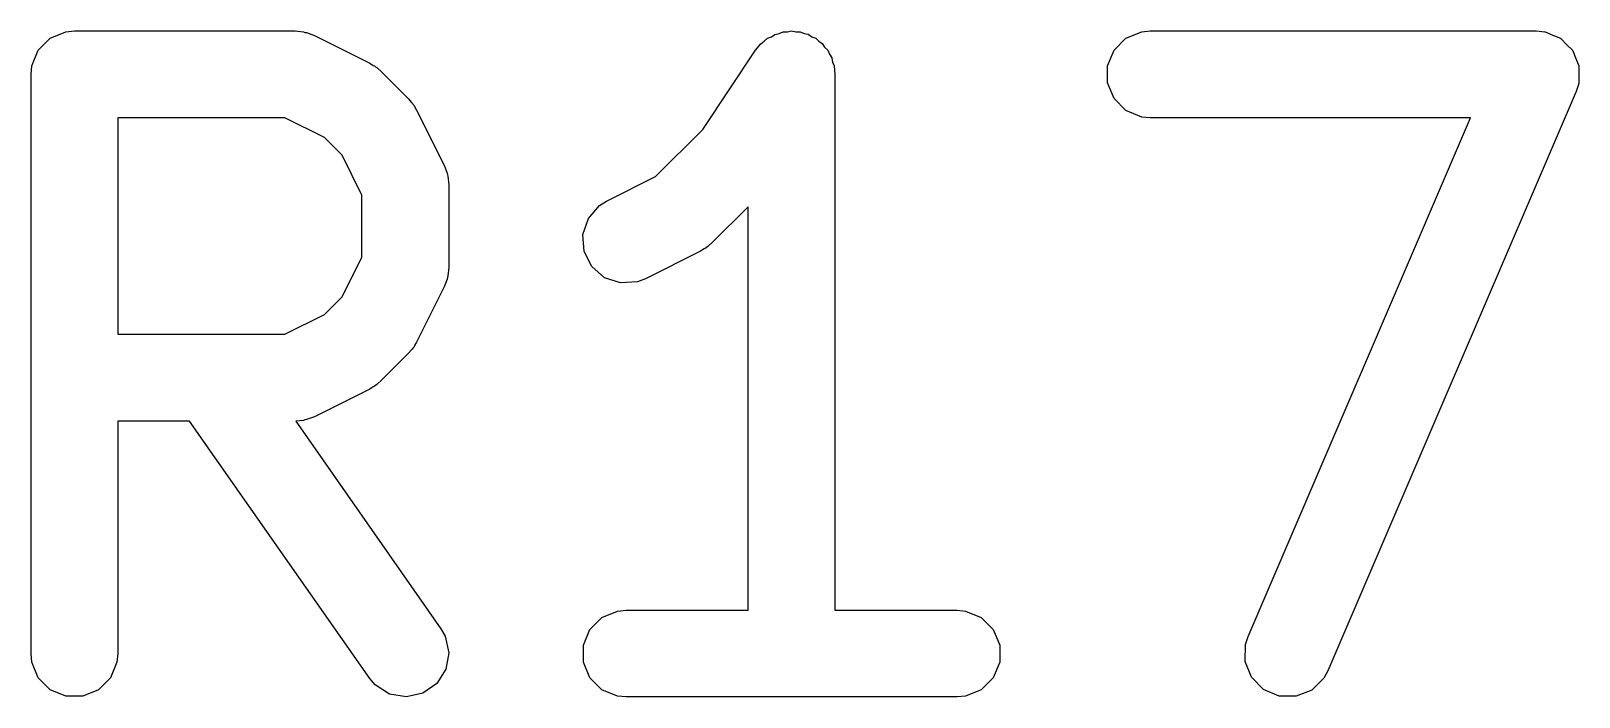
# Model space of a CAD drawing. Extents: x 2.05 to 8.87, y -5.84 to -2.88.
# Drawn here: x 6.4827 to 6.5879, y -4.9342 to -4.889 of the extents above; entities that cross this region are included whole.
import ezdxf

# ---------------------------------------------------------------- set-up
doc = ezdxf.new("R2010")
doc.units = 0
doc.header["$MEASUREMENT"] = 0
doc.layers.add('BLACK', color=7, linetype='CONTINUOUS')

msp = doc.modelspace()

# ---------------------------------------------------------------- linework, layer by layer
at = {"layer": 'BLACK', "linetype": 'CONTINUOUS'}
for p, q in [((6.4832, -4.89028), (6.48402, -4.88947)), ((6.48402, -4.88947), (6.48508, -4.88903)), ((6.48508, -4.88903), (6.48566, -4.88897)), ((6.48566, -4.88897), (6.50066, -4.88897)), ((6.50066, -4.88897), (6.50123, -4.88903)), ((6.50123, -4.88903), (6.50133, -4.88907)), ((6.50133, -4.88907), (6.50144, -4.88907)), ((6.50144, -4.88907), (6.50198, -4.88928)), ((6.50198, -4.88928), (6.50573, -4.89116)), ((6.53255, -4.88967), (6.53276, -4.88947)), ((6.53276, -4.88947), (6.53303, -4.88936)), ((6.53303, -4.88936), (6.53327, -4.8892)), ((6.53327, -4.8892), (6.53356, -4.88914)), ((6.53356, -4.88914), (6.53383, -4.88903)), ((6.53383, -4.88903), (6.53412, -4.88903)), ((6.53412, -4.88903), (6.5344, -4.88897)), ((6.5344, -4.88897), (6.53469, -4.88903)), ((6.53469, -4.88903), (6.53498, -4.88903)), ((6.53498, -4.88903), (6.53525, -4.88914)), ((6.53525, -4.88914), (6.53553, -4.88919)), ((6.53553, -4.88919), (6.53577, -4.88936)), ((6.53577, -4.88936), (6.53604, -4.88947)), ((6.53604, -4.88947), (6.53625, -4.88967)), ((6.55632, -4.89028), (6.55713, -4.88947)), ((6.55713, -4.88947), (6.5582, -4.88903)), ((6.5582, -4.88903), (6.55877, -4.88897)), ((6.55877, -4.88897), (6.58502, -4.88897)), ((6.58502, -4.88897), (6.5856, -4.88903)), ((6.5856, -4.88903), (6.58561, -4.88903)), ((6.58561, -4.88903), (6.58563, -4.88903)), ((6.58563, -4.88903), (6.58614, -4.88925)), ((6.58614, -4.88925), (6.58666, -4.88947)), ((6.58666, -4.88947), (6.58667, -4.88948)), ((6.58667, -4.88948), (6.58669, -4.88949)), ((6.58669, -4.88949), (6.58708, -4.88989)), ((6.48276, -4.89135), (6.4832, -4.89028)), ((6.52836, -4.89567), (6.53195, -4.89028)), ((6.53195, -4.89028), (6.53231, -4.88984)), ((6.53195, -4.89028), (6.53195, -4.89028)), ((6.53195, -4.89028), (6.53195, -4.89028)), ((6.53195, -4.89028), (6.53195, -4.89028)), ((6.53231, -4.88984), (6.53255, -4.88967)), ((6.53625, -4.88967), (6.53649, -4.88983)), ((6.53649, -4.88983), (6.53665, -4.89007)), ((6.53665, -4.89007), (6.53686, -4.89028)), ((6.53686, -4.89028), (6.53697, -4.89055)), ((6.55588, -4.89135), (6.55632, -4.89028)), ((6.58708, -4.88989), (6.58748, -4.89028)), ((6.58748, -4.89028), (6.58748, -4.8903)), ((6.58748, -4.8903), (6.5875, -4.89031)), ((6.5875, -4.89031), (6.5877, -4.89083)), ((6.48271, -4.89192), (6.48276, -4.89135)), ((6.50573, -4.89116), (6.50597, -4.89131)), ((6.50597, -4.89131), (6.50605, -4.89134)), ((6.50605, -4.89134), (6.50613, -4.89141)), ((6.50613, -4.89141), (6.50622, -4.89146)), ((6.50622, -4.89146), (6.50627, -4.89152)), ((6.50627, -4.89152), (6.50649, -4.89171)), ((6.53697, -4.89055), (6.53713, -4.89079)), ((6.53713, -4.89079), (6.53719, -4.89108)), ((6.53719, -4.89108), (6.5373, -4.89135)), ((6.5373, -4.89135), (6.53735, -4.89192)), ((6.55588, -4.8925), (6.55588, -4.89135)), ((6.5877, -4.89083), (6.58792, -4.89135)), ((6.58792, -4.89135), (6.58792, -4.89136)), ((6.58792, -4.89136), (6.58792, -4.89138)), ((6.58792, -4.89138), (6.58792, -4.89194)), ((6.48271, -4.93129), (6.48271, -4.89192)), ((6.50649, -4.89171), (6.50837, -4.89358)), ((6.53735, -4.89192), (6.53735, -4.89192)), ((6.53735, -4.89192), (6.53735, -4.89192)), ((6.53735, -4.89192), (6.53735, -4.89192)), ((6.53735, -4.89192), (6.53735, -4.92834)), ((6.55632, -4.89356), (6.55588, -4.8925)), ((6.58791, -4.89253), (6.58773, -4.89309)), ((6.58792, -4.8925), (6.58791, -4.89251)), ((6.58791, -4.89251), (6.58791, -4.89253)), ((6.58792, -4.89194), (6.58792, -4.8925)), ((6.50837, -4.89358), (6.50855, -4.89381)), ((6.55713, -4.89438), (6.55632, -4.89356)), ((6.58773, -4.89309), (6.57086, -4.93246)), ((6.50855, -4.89381), (6.50861, -4.89386)), ((6.50861, -4.89386), (6.50867, -4.89395)), ((6.50867, -4.89395), (6.50874, -4.89403)), ((6.50874, -4.89403), (6.50877, -4.8941)), ((6.50877, -4.8941), (6.50892, -4.89435)), ((6.50892, -4.89435), (6.5108, -4.8981)), ((6.5582, -4.89482), (6.55713, -4.89438)), ((6.49996, -4.89487), (6.48861, -4.89487)), ((6.48861, -4.89487), (6.48861, -4.90959)), ((6.50266, -4.89622), (6.49996, -4.89487)), ((6.52515, -4.89887), (6.52836, -4.89567)), ((6.55877, -4.89487), (6.5582, -4.89482)), ((6.58054, -4.89487), (6.55877, -4.89487)), ((6.56543, -4.93013), (6.58054, -4.89487)), ((6.50385, -4.89742), (6.50266, -4.89622)), ((6.5052, -4.90012), (6.50385, -4.89742)), ((6.5108, -4.8981), (6.511, -4.89864)), ((6.511, -4.89864), (6.51101, -4.89875)), ((6.51101, -4.89875), (6.51105, -4.89884)), ((6.51105, -4.89884), (6.51111, -4.89942)), ((6.52183, -4.90053), (6.52515, -4.89887)), ((6.51111, -4.89942), (6.51111, -4.90505)), ((6.5052, -4.90435), (6.5052, -4.90012)), ((6.52059, -4.90171), (6.52134, -4.90084)), ((6.52134, -4.90084), (6.52183, -4.90053)), ((6.53145, -4.90093), (6.52899, -4.90338)), ((6.53145, -4.92834), (6.53145, -4.90093)), ((6.52022, -4.9028), (6.52059, -4.90171)), ((6.52031, -4.90395), (6.52022, -4.9028)), ((6.52082, -4.90498), (6.52031, -4.90395)), ((6.52822, -4.90394), (6.52447, -4.90581)), ((6.52847, -4.90378), (6.52822, -4.90394)), ((6.52854, -4.90375), (6.52847, -4.90378)), ((6.52862, -4.90368), (6.52854, -4.90375)), ((6.52871, -4.90363), (6.52862, -4.90368)), ((6.52876, -4.90357), (6.52871, -4.90363)), ((6.52899, -4.90338), (6.52876, -4.90357)), ((6.50385, -4.90705), (6.5052, -4.90435)), ((6.51111, -4.90505), (6.51105, -4.90562)), ((6.52169, -4.90574), (6.52082, -4.90498)), ((6.511, -4.90583), (6.5108, -4.90637)), ((6.51101, -4.90572), (6.511, -4.90583)), ((6.51105, -4.90562), (6.51101, -4.90572)), ((6.52278, -4.9061), (6.52169, -4.90574)), ((6.52393, -4.90602), (6.52278, -4.9061)), ((6.52447, -4.90581), (6.52393, -4.90602)), ((6.50266, -4.90824), (6.50385, -4.90705)), ((6.5108, -4.90637), (6.50892, -4.91012)), ((6.49996, -4.90959), (6.50266, -4.90824)), ((6.48861, -4.90959), (6.49996, -4.90959)), ((6.50867, -4.91052), (6.50861, -4.91061)), ((6.50874, -4.91044), (6.50867, -4.91052)), ((6.50877, -4.91036), (6.50874, -4.91044)), ((6.50892, -4.91012), (6.50877, -4.91036)), ((6.50837, -4.91088), (6.50649, -4.91276)), ((6.50855, -4.91066), (6.50837, -4.91088)), ((6.50861, -4.91061), (6.50855, -4.91066)), ((6.50573, -4.91331), (6.50198, -4.91519)), ((6.50597, -4.91315), (6.50573, -4.91331)), ((6.50605, -4.91312), (6.50597, -4.91315)), ((6.50613, -4.91306), (6.50605, -4.91312)), ((6.50622, -4.913), (6.50613, -4.91306)), ((6.50627, -4.91294), (6.50622, -4.913)), ((6.50649, -4.91276), (6.50627, -4.91294)), ((6.49349, -4.9155), (6.48861, -4.9155)), ((6.48861, -4.9155), (6.48861, -4.93129)), ((6.50574, -4.93299), (6.49349, -4.9155)), ((6.50123, -4.91544), (6.5007, -4.91549)), ((6.5007, -4.91549), (6.51057, -4.9296)), ((6.50133, -4.9154), (6.50123, -4.91544)), ((6.50144, -4.91539), (6.50133, -4.9154)), ((6.50198, -4.91519), (6.50144, -4.91539)), ((6.52151, -4.92884), (6.52258, -4.9284)), ((6.52258, -4.9284), (6.52315, -4.92834)), ((6.52315, -4.92834), (6.53145, -4.92834)), ((6.53735, -4.92834), (6.54565, -4.92834)), ((6.54565, -4.92834), (6.54623, -4.9284)), ((6.54623, -4.9284), (6.54729, -4.92884)), ((6.5207, -4.92965), (6.52151, -4.92884)), ((6.54729, -4.92884), (6.54811, -4.92965)), ((6.51057, -4.9296), (6.51086, -4.9301)), ((6.51086, -4.9301), (6.51111, -4.93123)), ((6.52026, -4.93072), (6.5207, -4.92965)), ((6.54811, -4.92965), (6.54855, -4.93072)), ((6.56526, -4.93068), (6.56543, -4.93013)), ((6.48276, -4.93187), (6.48271, -4.93129)), ((6.48861, -4.93129), (6.48855, -4.93187)), ((6.51111, -4.93123), (6.51091, -4.93236)), ((6.52026, -4.93187), (6.52026, -4.93072)), ((6.54855, -4.93072), (6.54855, -4.93187)), ((6.56524, -4.93183), (6.56526, -4.93068)), ((6.4832, -4.93293), (6.48276, -4.93187)), ((6.48855, -4.93187), (6.48811, -4.93293)), ((6.51091, -4.93236), (6.51029, -4.93333)), ((6.5207, -4.93293), (6.52026, -4.93187)), ((6.54855, -4.93187), (6.54811, -4.93293)), ((6.56567, -4.9329), (6.56524, -4.93183)), ((6.57086, -4.93246), (6.57058, -4.93296)), ((6.48402, -4.93375), (6.4832, -4.93293)), ((6.48811, -4.93293), (6.4873, -4.93375)), ((6.50611, -4.93342), (6.50574, -4.93299)), ((6.50708, -4.93404), (6.50611, -4.93342)), ((6.51029, -4.93333), (6.50934, -4.93399)), ((6.52151, -4.93375), (6.5207, -4.93293)), ((6.54811, -4.93293), (6.54729, -4.93375)), ((6.56648, -4.93373), (6.56567, -4.9329)), ((6.57058, -4.93296), (6.56976, -4.93377)), ((6.48508, -4.93419), (6.48402, -4.93375)), ((6.48623, -4.93419), (6.48508, -4.93419)), ((6.4873, -4.93375), (6.48623, -4.93419)), ((6.50822, -4.93424), (6.50708, -4.93404)), ((6.50934, -4.93399), (6.50822, -4.93424)), ((6.52258, -4.93419), (6.52151, -4.93375)), ((6.52315, -4.93424), (6.52258, -4.93419)), ((6.54565, -4.93424), (6.52315, -4.93424)), ((6.54623, -4.93419), (6.54565, -4.93424)), ((6.54729, -4.93375), (6.54623, -4.93419)), ((6.56754, -4.93418), (6.56648, -4.93373)), ((6.56869, -4.93419), (6.56754, -4.93418)), ((6.56976, -4.93377), (6.56869, -4.93419))]:
    msp.add_line(p, q, dxfattribs=at)

doc.saveas('drawing.dxf')
